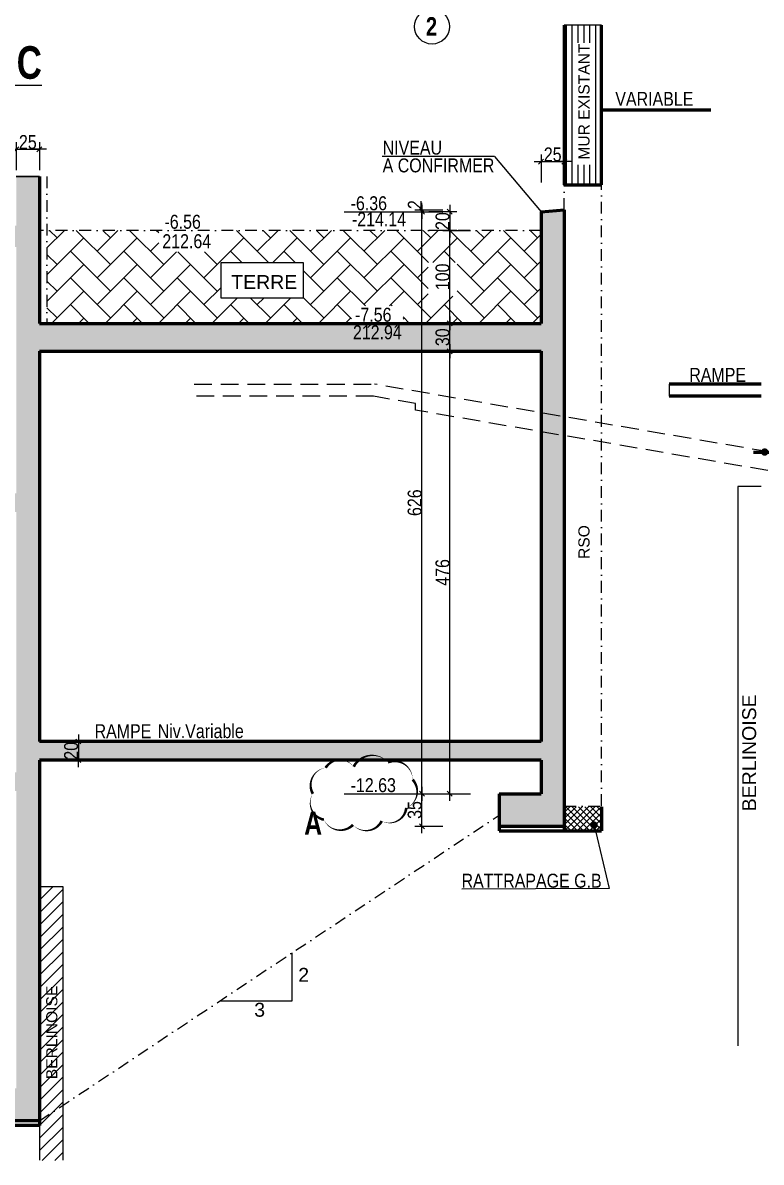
# Model space of a CAD drawing. Header units: millimetres. Extents: x 11663 to 22207, y 4553 to 8762.
# Drawn here: x 13013 to 13808, y 5969 to 7195 of the extents above; entities that cross this region are included whole.
import ezdxf
from ezdxf.enums import TextEntityAlignment as Align

# ---------------------------------------------------------------- set-up
doc = ezdxf.new("R2010")
doc.units = ezdxf.units.MM
doc.linetypes.add('CACHEX2', pattern=[19.05, 12.7, -6.35])
doc.linetypes.add('TIRETPTX2', pattern=[50.8, 25.4, -12.7, 0, -12.7])
for name, color, linetype in [('01_cote_gen', 4, 'Continuous'), ('01_linteaux', 2, 'Continuous'), ('01_poch_BN', 9, 'Continuous'), ('01_poch_murs', 253, 'Continuous'), ('01_texte', 230, 'Continuous'), ('AA_COTES', 2, 'Continuous')]:
    doc.layers.add(name, color=color, linetype=linetype)
doc.layers.add('01_murs_coup', color=5, linetype='Continuous', lineweight=60)
doc.styles.add('ARIAL NA', font='ARIALN.TTF')
doc.styles.add('impact', font='impact.ttf')
doc.styles.add('MATTE_TXT', font='arial.ttf')
doc.styles.add('STYLE2', font='ARIALN.TTF')
doc.dimstyles.new('JB50', dxfattribs={"dimscale": 0.1, "dimtxt": 150, "dimasz": 15, "dimexe": 0.1, "dimexo": 0.1, "dimgap": 0.09, "dimtad": 1, "dimdec": 1, "dimdsep": 46, "dimtxsty": 'STYLE2', "dimblk1": 'BOND_G', "dimblk2": 'BOND_D', "dimsah": 1, "dimcen": 1.5, "dimdle": 0.01, "dimse1": 1, "dimse2": 1, "dimclrd": 4, "dimclre": 2, "dimclrt": 6, "dimazin": 2, "dimtfac": 2.333333, "dimtdec": 1, "dimtix": 1, "dimtmove": 2, "dimatfit": 3, "dimldrblk": 'BOND_G', "dimfxl": 1, "dimtolj": 1, "dimtzin": 0, "dimarcsym": 0})

# ---------------------------------------------------------------- blocks, each defined once
blk = doc.blocks.new('BOND_G')
at = {"layer": 'AA_COTES', "color": 0}
for p, q in [((0, -5), (0, 15)), ((5, 0), (-5, 0)), ((1.77, 1.77), (-1.77, -1.77))]:
    blk.add_line(p, q, dxfattribs=at)
blk = doc.blocks.new('BOND_D')
at = {"layer": 'AA_COTES', "color": 0}
for p, q in [((5, 0), (-5, 0)), ((-1.77, -1.77), (1.77, 1.77)), ((0, 5), (0, -15))]:
    blk.add_line(p, q, dxfattribs=at)
blk = doc.blocks.new('*D436')
at = {"layer": '01_cote_gen', "color": 4, "lineweight": -2, "transparency": 16777216}
blk.add_line((13572.9, 7045.6), (13594.9, 7045.6), dxfattribs=at)
at = {"layer": 'Defpoints', "color": 0, "transparency": 16777216}
for p in [(13571.4, 7050.6), (13596.4, 7052.6), (13596.4, 7045.6)]:
    blk.add_point(p, dxfattribs=at)
at = {"layer": '01_cote_gen', "color": 4, "lineweight": -2, "transparency": 16777216, "xscale": 1.5, "yscale": 1.5, "zscale": 1.5, "rotation": 180}
blk.add_blockref('BOND_G', (13571.4, 7045.6), dxfattribs=at)
at = {"layer": '01_cote_gen', "color": 4, "lineweight": -2, "transparency": 16777216, "xscale": 1.5, "yscale": 1.5, "zscale": 1.5}
blk.add_blockref('BOND_D', (13596.4, 7045.6), dxfattribs=at)
at = {"layer": '01_cote_gen', "color": 6, "transparency": 16777216, "insert": (13583.9, 7053.2), "char_height": 15, "attachment_point": 5, "style": 'STYLE2'}
blk.add_mtext('\\A1;25', dxfattribs=at)
blk = doc.blocks.new('*D460')
at = {"layer": '01_cote_gen', "color": 4, "lineweight": -2, "transparency": 16777216}
blk.add_line((13473.1, 6367), (13473.1, 6840.1), dxfattribs=at)
at = {"layer": 'Defpoints', "color": 0, "transparency": 16777216}
for p in [(13473.1, 6841.6), (13571.4, 6841.6), (13571.4, 6365.5)]:
    blk.add_point(p, dxfattribs=at)
at = {"layer": '01_cote_gen', "color": 4, "lineweight": -2, "transparency": 16777216, "xscale": 1.5, "yscale": 1.5, "zscale": 1.5}
for name, p, rotation in [('BOND_D', (13473.1, 6841.6), 90), ('BOND_G', (13473.1, 6365.5), 270)]:
    blk.add_blockref(name, p, dxfattribs=dict(at, rotation=rotation))
at = {"layer": '01_cote_gen', "color": 6, "transparency": 16777216, "insert": (13465.4, 6603.6), "char_height": 15, "attachment_point": 5, "rotation": 90, "style": 'STYLE2'}
blk.add_mtext('\\A1;476', dxfattribs=at)
blk = doc.blocks.new('*D437')
at = {"layer": '01_cote_gen', "color": 4, "lineweight": -2, "transparency": 16777216}
blk.add_line((13443.1, 6332), (13443.1, 6364), dxfattribs=at)
at = {"layer": 'Defpoints', "color": 0, "transparency": 16777216}
for p in [(13443.1, 6365.5), (13496.4, 6365.5), (13496.4, 6330.5)]:
    blk.add_point(p, dxfattribs=at)
at = {"layer": '01_cote_gen', "color": 4, "lineweight": -2, "transparency": 16777216, "xscale": 1.5, "yscale": 1.5, "zscale": 1.5}
for name, p, rotation in [('BOND_D', (13443.1, 6365.5), 90), ('BOND_G', (13443.1, 6330.5), 270)]:
    blk.add_blockref(name, p, dxfattribs=dict(at, rotation=rotation))
at = {"layer": '01_cote_gen', "color": 6, "transparency": 16777216, "insert": (13435.4, 6348), "char_height": 15, "attachment_point": 5, "rotation": 90, "style": 'STYLE2'}
blk.add_mtext('\\A1;35', dxfattribs=at)
blk = doc.blocks.new('*D466')
at = {"layer": '01_cote_gen', "color": 4, "lineweight": -2, "transparency": 16777216}
blk.add_line((13007.9, 7058.9), (13029.9, 7058.9), dxfattribs=at)
at = {"layer": 'Defpoints', "color": 0, "transparency": 16777216}
for p in [(13031.4, 7058.9), (13006.4, 7029.6), (13031.4, 7029.6)]:
    blk.add_point(p, dxfattribs=at)
at = {"layer": '01_cote_gen', "color": 4, "lineweight": -2, "transparency": 16777216, "xscale": 1.5, "yscale": 1.5, "zscale": 1.5, "rotation": 180}
blk.add_blockref('BOND_G', (13006.4, 7058.9), dxfattribs=at)
at = {"layer": '01_cote_gen', "color": 4, "lineweight": -2, "transparency": 16777216, "xscale": 1.5, "yscale": 1.5, "zscale": 1.5}
blk.add_blockref('BOND_D', (13031.4, 7058.9), dxfattribs=at)
at = {"layer": '01_cote_gen', "color": 6, "transparency": 16777216, "insert": (13018.9, 7066.5), "char_height": 15, "attachment_point": 5, "style": 'STYLE2'}
blk.add_mtext('\\A1;25', dxfattribs=at)
blk = doc.blocks.new('*D468')
at = {"layer": '01_cote_gen', "color": 4, "lineweight": -2, "transparency": 16777216}
blk.add_line((13473.1, 6843.1), (13473.1, 6870.1), dxfattribs=at)
at = {"layer": 'Defpoints', "color": 0, "transparency": 16777216}
for p in [(13473.1, 6871.6), (13511.7, 6871.6), (13511.7, 6841.6)]:
    blk.add_point(p, dxfattribs=at)
at = {"layer": '01_cote_gen', "color": 4, "lineweight": -2, "transparency": 16777216, "xscale": 1.5, "yscale": 1.5, "zscale": 1.5}
for name, p, rotation in [('BOND_D', (13473.1, 6871.6), 90), ('BOND_G', (13473.1, 6841.6), 270)]:
    blk.add_blockref(name, p, dxfattribs=dict(at, rotation=rotation))
at = {"layer": '01_cote_gen', "color": 6, "transparency": 16777216, "insert": (13465.4, 6856.6), "char_height": 15, "attachment_point": 5, "rotation": 90, "style": 'STYLE2'}
blk.add_mtext('\\A1;30', dxfattribs=at)
blk = doc.blocks.new('*D442')
at = {"layer": '01_cote_gen', "color": 4, "lineweight": -2, "transparency": 16777216}
blk.add_line((13443.1, 6367), (13443.1, 6990.1), dxfattribs=at)
at = {"layer": 'Defpoints', "color": 0, "transparency": 16777216}
for p in [(13443.1, 6991.6), (13495.6, 6991.6), (13495.6, 6365.5)]:
    blk.add_point(p, dxfattribs=at)
at = {"layer": '01_cote_gen', "color": 4, "lineweight": -2, "transparency": 16777216, "xscale": 1.5, "yscale": 1.5, "zscale": 1.5}
for name, p, rotation in [('BOND_D', (13443.1, 6991.6), 90), ('BOND_G', (13443.1, 6365.5), 270)]:
    blk.add_blockref(name, p, dxfattribs=dict(at, rotation=rotation))
at = {"layer": '01_cote_gen', "color": 6, "transparency": 16777216, "insert": (13435.4, 6678.6), "char_height": 15, "attachment_point": 5, "rotation": 90, "style": 'STYLE2'}
blk.add_mtext('\\A1;626', dxfattribs=at)
blk = doc.blocks.new('*D470')
at = {"layer": '01_cote_gen', "color": 4, "lineweight": -2, "transparency": 16777216}
for p, q in [((13443.1, 6995.1), (13443.1, 6996.6)), ((13443.1, 6993.6), (13443.1, 6991.6)), ((13443.1, 6990.1), (13443.1, 6988.6))]:
    blk.add_line(p, q, dxfattribs=at)
at = {"layer": 'Defpoints', "color": 0, "transparency": 16777216}
for p in [(13443.1, 6991.6), (13571.4, 6991.6), (13596.4, 6993.6)]:
    blk.add_point(p, dxfattribs=at)
at = {"layer": '01_cote_gen', "color": 4, "lineweight": -2, "transparency": 16777216, "xscale": 1.5, "yscale": 1.5, "zscale": 1.5}
for name, p, rotation in [('BOND_G', (13443.1, 6993.6), 270), ('BOND_D', (13443.1, 6991.6), 90)]:
    blk.add_blockref(name, p, dxfattribs=dict(at, rotation=rotation))
at = {"layer": '01_cote_gen', "color": 6, "transparency": 16777216, "insert": (13435.5, 6999.3), "char_height": 15, "attachment_point": 5, "rotation": 90, "style": 'STYLE2'}
blk.add_mtext('\\A1;2', dxfattribs=at)
blk = doc.blocks.new('*D471')
at = {"layer": '01_cote_gen', "color": 4, "lineweight": -2, "transparency": 16777216}
blk.add_line((13473.1, 6873.1), (13473.1, 6970.1), dxfattribs=at)
at = {"layer": 'Defpoints', "color": 0, "transparency": 16777216}
for p in [(13473.1, 6971.6), (13571.4, 6971.6), (13495.6, 6871.6)]:
    blk.add_point(p, dxfattribs=at)
at = {"layer": '01_cote_gen', "color": 4, "lineweight": -2, "transparency": 16777216, "xscale": 1.5, "yscale": 1.5, "zscale": 1.5}
for name, p, rotation in [('BOND_D', (13473.1, 6971.6), 90), ('BOND_G', (13473.1, 6871.6), 270)]:
    blk.add_blockref(name, p, dxfattribs=dict(at, rotation=rotation))
at = {"layer": '01_cote_gen', "color": 6, "transparency": 16777216, "insert": (13465.4, 6921.6), "char_height": 15, "attachment_point": 5, "rotation": 90, "style": 'STYLE2'}
blk.add_mtext('\\A1;100', dxfattribs=at)
blk = doc.blocks.new('*D472')
at = {"layer": '01_cote_gen', "color": 4, "lineweight": -2, "transparency": 16777216}
blk.add_line((13473.1, 6990.1), (13473.1, 6973.1), dxfattribs=at)
at = {"layer": 'Defpoints', "color": 0, "transparency": 16777216}
for p in [(13571.4, 6991.6), (13473.1, 6971.6), (13571.4, 6971.6)]:
    blk.add_point(p, dxfattribs=at)
at = {"layer": '01_cote_gen', "color": 4, "lineweight": -2, "transparency": 16777216, "xscale": 1.5, "yscale": 1.5, "zscale": 1.5}
for name, p, rotation in [('BOND_G', (13473.1, 6991.6), 90), ('BOND_D', (13473.1, 6971.6), 270)]:
    blk.add_blockref(name, p, dxfattribs=dict(at, rotation=rotation))
at = {"layer": '01_cote_gen', "color": 6, "transparency": 16777216, "insert": (13465.4, 6981.6), "char_height": 15, "attachment_point": 5, "rotation": 90, "style": 'STYLE2'}
blk.add_mtext('\\A1;20', dxfattribs=at)
blk = doc.blocks.new('*D443')
at = {"layer": '01_cote_gen', "color": 4, "lineweight": -2, "transparency": 16777216}
blk.add_line((13073.3, 6420.2), (13073.3, 6403.2), dxfattribs=at)
at = {"layer": 'Defpoints', "color": 0, "transparency": 16777216}
for p in [(13061.7, 6421.7), (13061.7, 6401.7), (13073.3, 6401.7)]:
    blk.add_point(p, dxfattribs=at)
at = {"layer": '01_cote_gen', "color": 4, "lineweight": -2, "transparency": 16777216, "xscale": 1.5, "yscale": 1.5, "zscale": 1.5}
for name, p, rotation in [('BOND_G', (13073.3, 6421.7), 90), ('BOND_D', (13073.3, 6401.7), 270)]:
    blk.add_blockref(name, p, dxfattribs=dict(at, rotation=rotation))
at = {"layer": '01_cote_gen', "color": 6, "transparency": 16777216, "insert": (13065.6, 6411.7), "char_height": 15, "attachment_point": 5, "rotation": 90, "style": 'STYLE2'}
blk.add_mtext('\\A1;20', dxfattribs=at)

msp = doc.modelspace()

# ---------------------------------------------------------------- hatches: boundary and pattern name
at = {"layer": '01_poch_BN'}
h = msp.add_hatch(color=256, dxfattribs=at)
h.dxf.hatch_style = 1
h.paths.add_polyline_path([(13596.43, 6988.59), (13596.43, 6993.59), (13571.43, 6991.59), (13571.43, 6986.59), (13571.43, 6871.58), (13031.43, 6871.58), (13031.43, 7029.63), (13006.43, 7029.63), (13006.43, 6976.58), (12889.01, 6976.58), (12889.01, 6953.58), (13006.43, 6953.58), (13006.43, 6688.58), (12889.01, 6688.58), (12889.01, 6668.58), (13006.43, 6668.58), (13006.43, 6388.58), (12889.01, 6388.58), (12889.01, 6368.58), (13006.43, 6368.58), (13006.43, 6048.58), (12961.43, 6048.58), (12961.43, 6013.58), (13031.43, 6013.58), (13031.43, 6401.71), (13571.43, 6401.71), (13571.43, 6365.55), (13526.43, 6365.55), (13526.43, 6330.54), (13596.43, 6330.54)])
h.paths.add_polyline_path([(13031.43, 6421.71), (13031.43, 6841.57), (13571.43, 6841.57), (13571.43, 6421.71)], flags=16)
at = {"layer": '01_poch_murs'}
h = msp.add_hatch(dxfattribs=at)
h.set_pattern_fill('ANSI31', color=256, scale=2, angle=45)
h.set_pattern_definition([(90, (-8645.456, 5449.589), (-6.35, 1e-15), [])])
h.paths.add_polyline_path([(13626.85, 7042.22), (13626.85, 7173.23), (13608.24, 7173.23), (13608.24, 7042.22)], flags=16)
h.paths.add_polyline_path([(13636.43, 7192.3), (13596.43, 7192.3), (13596.43, 7022.44), (13636.43, 7022.44)])
h = msp.add_hatch(dxfattribs=at)
h.set_pattern_fill('AR-HBONE', color=256, scale=0.2)
h.set_pattern_definition([(45, (1196.348, 4420.31), (3e-15, 28.73682), [60.96, -20.32]), (135, (1210.717, 4434.68), (3e-15, 28.73682), [60.96, -20.32])])
h.paths.add_polyline_path([(13571.43, 6971.58), (13039.43, 6971.58), (13039.43, 6871.58), (13571.43, 6871.58)])
h.paths.add_polyline_path([(13315.47, 6898.82), (13226.88, 6898.82), (13226.88, 6937.12), (13315.47, 6937.12)], flags=16)
h.paths.add_polyline_path([(13480.97, 6900.99), (13480.97, 6937.16), (13449.74, 6937.16), (13449.74, 6900.99)], flags=16)
h.paths.add_polyline_path([(13234.18, 6904.77), (13312.7, 6904.77), (13312.7, 6927.27), (13234.18, 6927.27)], flags=0)
h.paths.add_polyline_path([(13159.85, 6948.36), (13231.6, 6948.36), (13231.6, 6971.34), (13159.85, 6971.34)], flags=16)
h.paths.add_polyline_path([(13367.37, 6867.26), (13422.79, 6867.26), (13422.79, 6890.24), (13367.37, 6890.24)])
h = msp.add_hatch(dxfattribs=at)
h.set_pattern_fill('ANSI37', color=256, scale=1.5)
h.set_pattern_definition([(45, (975.1075, 8.0867), (-3.367596, 3.367596), []), (135, (975.1075, 8.0867), (-3.367596, -3.367596), [])])
h.paths.add_polyline_path([(13636.43, 6351.34), (13596.43, 6351.34), (13596.43, 6325.54), (13636.43, 6325.54)])
h = msp.add_hatch(dxfattribs=at)
h.set_pattern_fill('ANSI31', color=256, scale=3)
h.set_pattern_definition([(45, (1375.1845, 4077.911), (-6.735192, 6.735192), [])])
h.paths.add_polyline_path([(13056.43, 6265.58), (13039.43, 6265.58), (13039.43, 5969.08), (13056.43, 5969.11)])
h.paths.add_polyline_path([(13039.43, 6265.58), (13031.43, 6265.58), (13031.43, 5971.08), (13039.43, 5971.08)])
h.paths.add_polyline_path([(13056.43, 5969.11), (13039.43, 5969.08), (13039.43, 5971.08), (13056.43, 5971.08)], flags=17)

# ---------------------------------------------------------------- linework, layer by layer
at = {"layer": '01_cote_gen', "color": 2, "const_width": 4}
msp.add_lwpolyline([(13810.05, 6733.12, 1), (13814.05, 6733.12, 1)], format="xyb", close=True, dxfattribs=at)
at = {"layer": '01_linteaux', "linetype": 'TIRETPTX2', "ltscale": 0.5}
for p, q in [((13039.43, 7029.63), (13039.43, 6871.58)), ((13596.43, 6993.59), (13596.43, 7020.44)), ((13636.43, 6352.28, 517158665.1), (13636.43, 7020.44, 517158665.1)), ((13571.43, 6971.58), (13032.71, 6971.58)), ((13596.43, 6352.28, 517158665.1), (13636.43, 6352.28, 517158665.1)), ((13031.43, 6013.58), (13526.43, 6342.58))]:
    msp.add_line(p, q, dxfattribs=at)
at = {"layer": '01_linteaux', "linetype": 'CACHEX2', "ltscale": 1.5}
for p, q in [((13198.05, 6806.11), (13392.02, 6806.11)), ((15140.99, 6506.12), (13392.02, 6806.11)), ((13390.91, 6793.11), (13198.05, 6793.11)), ((13436.32, 6785.32), (13390.91, 6793.11)), ((13436.32, 6778.22), (13436.32, 6785.32)), ((15139.29, 6486.12), (13436.32, 6778.22))]:
    msp.add_line(p, q, dxfattribs=at)
at = {"layer": '01_linteaux'}
for p, q in [((13783.38, 6696.07), (13783.38, 6094.27)), ((13808.38, 6696.07), (13783.38, 6696.07)), ((13031.43, 6265.58), (13056.43, 6265.58)), ((13056.43, 6265.58), (13056.43, 5971.33)), ((13031.43, 6008.58), (13031.43, 5971.33))]:
    msp.add_line(p, q, dxfattribs=at)
at = {"layer": '01_murs_coup'}
for p, q in [((13596.43, 7192.3), (13596.43, 7020.44)), ((13636.43, 7020.44), (13636.43, 7192.3)), ((13636.43, 7101.44), (13754, 7101.44)), ((13031.43, 7029.63), (13031.43, 6871.58)), ((13596.43, 7020.44), (13636.43, 7020.44)), ((13571.43, 6991.59), (13596.43, 6993.59)), ((13571.43, 6991.59), (13571.43, 6871.58)), ((13596.43, 6993.59), (13596.43, 6325.54)), ((13031.43, 6871.58), (13571.43, 6871.58)), ((13031.43, 6841.57), (13031.43, 6421.71)), ((13031.43, 6841.57), (13571.43, 6841.57)), ((13571.43, 6841.57), (13571.43, 6421.71)), ((13808.38, 6806.07), (13709.4, 6806.07)), ((13808.38, 6793.07), (13709.4, 6793.07)), ((13571.43, 6421.71), (13031.43, 6421.71)), ((13571.43, 6401.71), (13031.43, 6401.71)), ((13031.43, 6401.71), (13031.43, 6008.58)), ((13571.43, 6401.71), (13571.43, 6365.55)), ((13526.43, 6365.55), (13526.43, 6325.54)), ((13526.43, 6365.55), (13571.43, 6365.55)), ((13636.43, 6351.34, 517158665.1), (13636.43, 6325.54, 0)), ((13526.43, 6330.54), (13596.43, 6330.54)), ((13526.43, 6325.54), (13596.43, 6325.54)), ((13596.43, 6325.54), (13636.43, 6325.54)), ((13031.43, 6013.58), (12961.43, 6013.58)), ((13031.43, 6008.58), (12961.43, 6008.58))]:
    msp.add_line(p, q, dxfattribs=at)
at = {"layer": '01_murs_coup', "color": 2}
msp.add_line((13799.96, 6733.12), (13824.15, 6733.12), dxfattribs=at)
at = {"layer": '01_murs_coup', "const_width": 3}
msp.add_lwpolyline([(13636.43, 7101.44), (13754, 7101.44)], dxfattribs=at)
at = {"layer": '01_poch_BN'}
for p, q in [((13636.43, 7192.3), (13596.43, 7192.3)), ((13031.43, 7029.63), (13006.43, 7029.63)), ((13709.4, 6806.07), (13709.4, 6793.07))]:
    msp.add_line(p, q, dxfattribs=at)
at = {"layer": '01_poch_murs'}
msp.add_line((13006.43, 7029.63), (13031.43, 7029.63), dxfattribs=at)
at = {"layer": '01_texte'}
for p, q in [((13521.38, 7051.09), (13400.41, 7051.09)), ((13521.38, 7051.09), (13571.43, 6991.59)), ((13359.44, 6991.59), (13435.58, 6991.59)), ((13359.44, 6365.55), (13435.58, 6365.55)), ((13628.37, 6331.8), (13644.81, 6263.41)), ((13644.81, 6263.41), (13486.08, 6262.89)), ((13303.2, 6194.21), (13303.2, 6142.51)), ((13303.2, 6142.51), (13225.64, 6142.51))]:
    msp.add_line(p, q, dxfattribs=at)
msp.add_lwpolyline([(13226.88, 6937.12), (13315.47, 6937.12), (13315.47, 6898.82), (13226.88, 6898.82)], close=True, dxfattribs=at)
msp.add_lwpolyline([(13369.67, 6394.58, 0, 3, 0.5205671), (13339.47, 6393.46, 0, 3, 0.5205671), (13339.47, 6393.46, 0, 3, 0.5205671), (13325.67, 6365.51, 0, 3, 0.5205671), (13325.67, 6365.51, 0, 3, 0.5205671), (13337.6, 6337.57, 0, 3, 0.5205671), (13337.6, 6337.57, 0, 3, 0.5205671), (13368.92, 6331.98, 0, 3, 0.5205671), (13368.92, 6331.98, 0, 3, 0.5205671), (13399.87, 6336.08, 0, 3, 0.5205671), (13399.87, 6336.08, 0, 3, 0.5205671), (13426.34, 6350.24, 0, 3, 0.5205671), (13426.34, 6350.24, 0, 3, 0.5205671), (13433.06, 6380.79, 0, 3, 0.5205671), (13433.06, 6380.79, 0, 3, 0.5205671), (13406.58, 6399.42, 0, 3, 0.5205671), (13406.58, 6399.42, 0, 3, 0.5205671)], format="xyseb", close=True, dxfattribs=at)
at = {"layer": '01_texte', "const_width": 4}
msp.add_lwpolyline([(13626.37, 6331.8, 1), (13630.37, 6331.8, 1)], format="xyb", close=True, dxfattribs=at)
at = {"layer": '01_texte'}
msp.add_circle((13454.05, 7190.89), 18.81, dxfattribs=at)

# ---------------------------------------------------------------- texts
at = {"layer": '01_texte', "style": 'MATTE_TXT'}
for s, height, p in [('MUR EXISTANT', 12, (13623.55, 7047.75)), ('RSO', 12, (13623.55, 6618.11)), ('BERLINOISE', 15, (13802.91, 6346.64)), ('BERLINOISE', 12, (13050.68, 6058.37))]:
    msp.add_text(s, height=height, rotation=90, dxfattribs=at).set_placement(p)
at = {"layer": '01_texte', "style": 'impact'}
msp.add_text('%%UCOUPE C', height=35, dxfattribs=at).set_placement((12948.5, 7124.21), align=Align.BOTTOM_CENTER)
at = {"layer": '01_texte'}
for s, height, style, p in [('VARIABLE', 15, 'ARIAL NA', (13651.3, 7105.59)), ('NIVEAU', 15, 'ARIAL NA', (13400.86, 7053.1)), ('A CONFIRMER', 15, 'ARIAL NA', (13400.86, 7034.01)), ('-6.36', 15, 'ARIAL NA', (13366.39, 6993.27)), ('-6.56', 15, 'ARIAL NA', (13165.99, 6973.35)), ('-214.14', 15, 'ARIAL NA', (13367.76, 6976.07)), ('212.64', 15, 'ARIAL NA', (13163.68, 6952.44)), ('TERRE', 15, 'MATTE_TXT', (13237.93, 6908.52)), ('-7.56', 15, 'ARIAL NA', (13371.19, 6873.35)), ('212.94', 15, 'ARIAL NA', (13368.88, 6854.44)), ('RAMPE', 15, 'ARIAL NA', (13730.94, 6808.63)), ('RAMPE', 15, 'ARIAL NA', (13090.76, 6425.28)), ('Niv.Variable', 15, 'ARIAL NA', (13158.73, 6425.35)), ('-12.63', 15, 'ARIAL NA', (13366.39, 6367.23)), ('A', 25, 'impact', (13316.34, 6321.31)), ('RATTRAPAGE G.B', 15, 'ARIAL NA', (13485.77, 6264.43)), ('2', 15, 'MATTE_TXT', (13310, 6163.17)), ('3', 15, 'MATTE_TXT', (13262.64, 6125.61))]:
    msp.add_text(s, height=height, dxfattribs=dict(at, style=style)).set_placement(p)
at = {"layer": '01_texte', "insert": (13447.48, 7200.99), "char_height": 20, "attachment_point": 1, "line_spacing_factor": 0.895453, "style": 'impact'}
msp.add_mtext('2', dxfattribs=at)

# ---------------------------------------------------------------- dimensions: what is measured, and where the dimension line sits
at = {"layer": '01_cote_gen'}
for base, p1, p2, picture, middle in [((13031.43, 7058.88), (13006.43, 7029.63), (13031.43, 7029.63), '*D466', (13018.93, 7066.55)), ((13596.43, 7045.58), (13571.43, 7050.56), (13596.43, 7052.56), '*D436', (13583.93, 7053.25))]:
    dim = msp.add_linear_dim(base=base, p1=p1, p2=p2, dimstyle='JB50', dxfattribs=at)
    dim.commit()
    dim.dimension.update_dxf_attribs({"geometry": picture, "text_midpoint": middle})
dim = msp.add_linear_dim(base=(13443.08, 6991.59), p1=(13596.43, 6993.59), p2=(13571.43, 6991.59), angle=90, dimstyle='JB50', dxfattribs=at)
dim.commit()
dim.dimension.update_dxf_attribs({"geometry": '*D470', "text_midpoint": (13435.54, 6999.29), "dimtype": 160})
for base, p1, p2, picture, middle in [((13443.08, 6991.59), (13495.61, 6365.55), (13495.61, 6991.59), '*D442', (13435.42, 6678.57)), ((13473.11, 6971.58), (13571.43, 6991.59), (13571.43, 6971.58), '*D472', (13465.44, 6981.58)), ((13473.11, 6971.58), (13495.61, 6871.58), (13571.43, 6971.58), '*D471', (13465.44, 6921.58)), ((13473.11, 6871.58), (13511.72, 6841.57), (13511.72, 6871.58), '*D468', (13465.44, 6856.58)), ((13473.11, 6841.57), (13571.43, 6365.55), (13571.43, 6841.57), '*D460', (13465.44, 6603.56)), ((13073.3, 6401.69), (13061.67, 6421.71), (13061.67, 6401.69), '*D443', (13065.63, 6411.7)), ((13443.08, 6365.55), (13496.4, 6330.54), (13496.4, 6365.55), '*D437', (13435.42, 6348.04))]:
    dim = msp.add_linear_dim(base=base, p1=p1, p2=p2, angle=90, dimstyle='JB50', dxfattribs=at)
    dim.commit()
    dim.dimension.update_dxf_attribs({"geometry": picture, "text_midpoint": middle})

doc.saveas('drawing.dxf')
